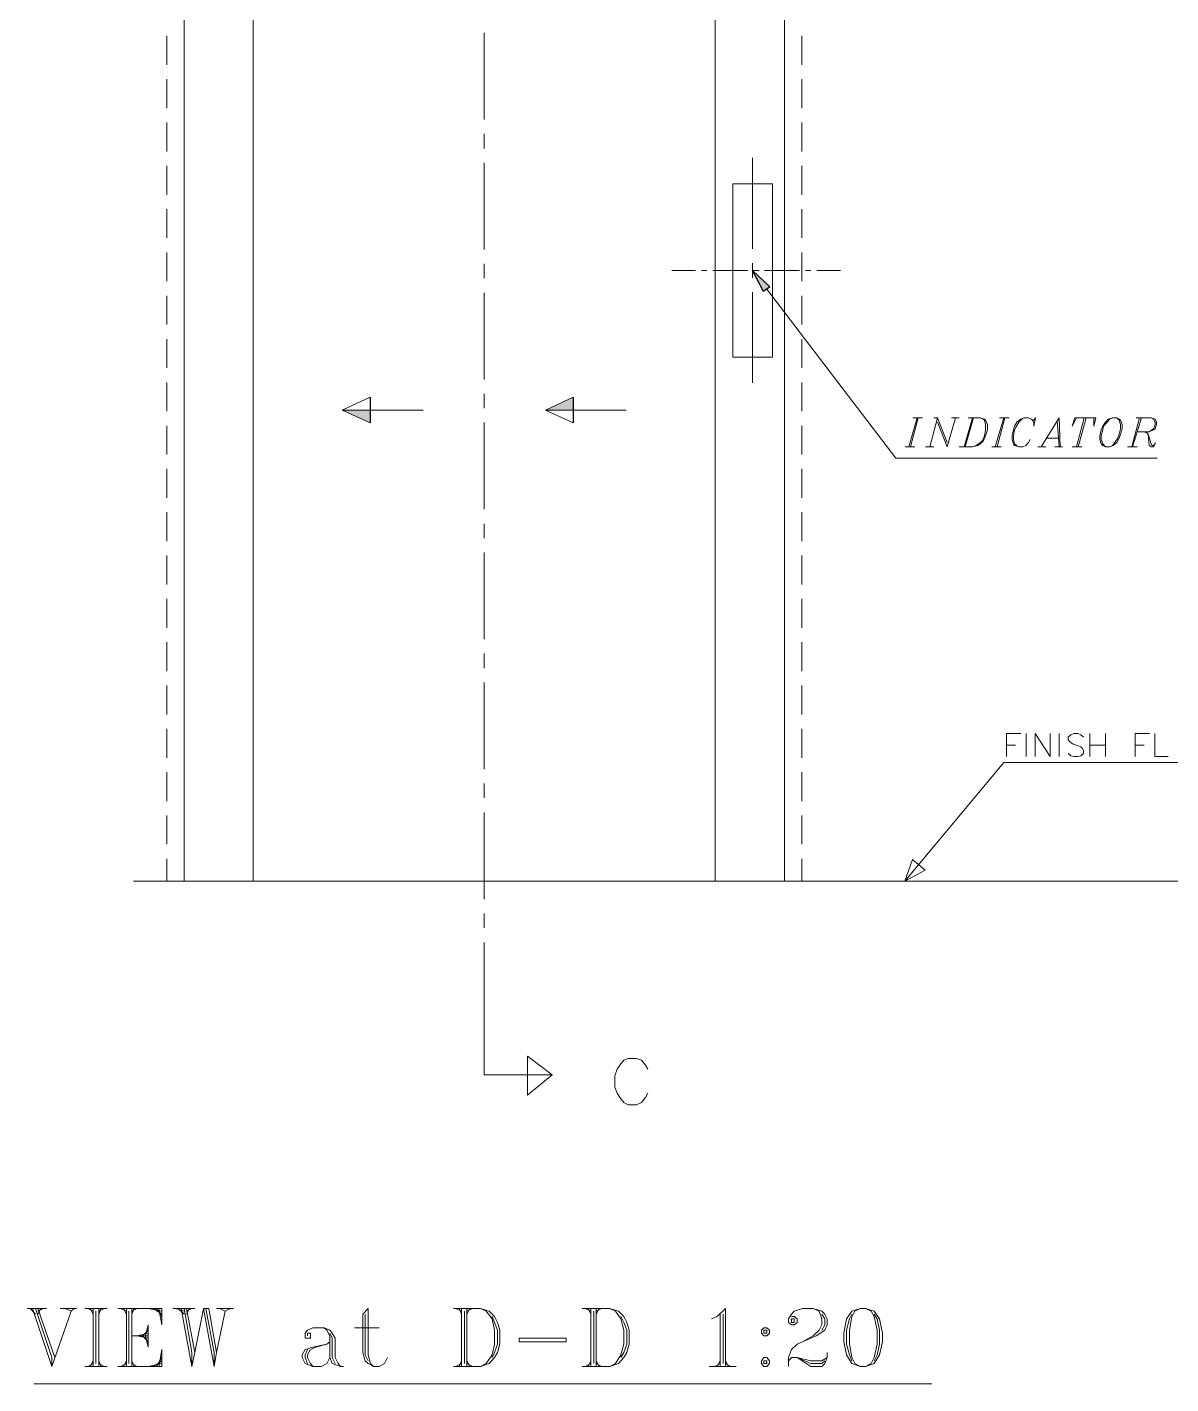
# Model space of a CAD drawing. Header units: inches. Extents: x 8 to 8872, y 4 to 3898.
# Drawn here: x 5638 to 7618, y 43 to 2391 of the extents above; entities that cross this region are included whole.
import ezdxf

# ---------------------------------------------------------------- set-up
doc = ezdxf.new("R2010")
doc.units = ezdxf.units.IN
doc.header["$MEASUREMENT"] = 0

msp = doc.modelspace()

# ---------------------------------------------------------------- hatches: boundary and pattern name
at = {"transparency": 33554666}
msp.add_hatch(color=7, dxfattribs=at).paths.add_polyline_path([(6912.8, 1933.8), (6894.1, 1970.2), (6924.3, 1942.1)])
msp.add_hatch(color=7, dxfattribs=at).paths.add_polyline_path([(6912.8, 1933.8), (6894.1, 1970.2), (6924.3, 1942.1)])
h = msp.add_hatch(color=256)
h.dxf.hatch_style = 1
h.paths.add_polyline_path([(6232.1, 1706.6), (6232.1, 1728.6), (6183.8, 1728.6)])
h.paths.add_polyline_path([(6535.5, 1728.6), (6583.8, 1728.6), (6583.8, 1750.7)])
h = msp.add_hatch(color=256)
h.dxf.hatch_style = 1
h.paths.add_polyline_path([(6232.1, 1706.6), (6232.1, 1728.6), (6183.8, 1728.6)])
h.paths.add_polyline_path([(6535.5, 1728.6), (6583.8, 1728.6), (6583.8, 1750.7)])
h = msp.add_hatch(color=256)
h.dxf.hatch_style = 1
h.paths.add_polyline_path([(6583.8, 1750.7), (6535.5, 1728.6), (6583.8, 1728.6)])
h = msp.add_hatch(color=256)
h.dxf.hatch_style = 1
h.paths.add_polyline_path([(6583.8, 1750.7), (6535.5, 1728.6), (6583.8, 1728.6)])

# ---------------------------------------------------------------- linework, layer by layer
for p, q in [((6232.1, 1750.7, -137), (6232.1, 1706.6, -137)), ((6232.1, 1750.7, -137), (6232.1, 1706.6, -137)), ((6583.8, 1750.7, -137), (6583.8, 1706.6, -137)), ((6583.8, 1750.7, -137), (6583.8, 1706.6, -137))]:
    msp.add_line(p, q)
at = {"color": 7, "linetype": 'Continuous', "lineweight": 20, "transparency": 33554666, "elevation": -137}
for points in [[(5910, 913.2), (5910, 3083.4), (6949.3, 3083.4), (6949.3, 913.2)], [(5910, 913.2), (5910, 3083.4), (6949.3, 3083.4), (6949.3, 913.2)], [(6029.8, 913.2), (6029.8, 2913.7), (6829.5, 2913.7), (6829.5, 913.2)], [(6029.8, 913.2), (6029.8, 2913.7), (6829.5, 2913.7), (6829.5, 913.2)], [(5879.8, 2326.3), (5879.8, 2376.3), (5879.8, 2376.3)], [(5879.8, 2326.3), (5879.8, 2376.3), (5879.8, 2376.3)], [(6429.6, 2231.6), (6429.6, 2381.5), (6429.6, 2381.5)], [(6429.6, 2231.6), (6429.6, 2381.5), (6429.6, 2381.5)], [(6979.5, 2376.3), (6979.5, 2326.3), (6979.5, 2326.3)], [(6979.5, 2376.3), (6979.5, 2326.3), (6979.5, 2326.3)], [(5879.8, 2251.4), (5879.8, 2301.4), (5879.8, 2301.4)], [(5879.8, 2251.4), (5879.8, 2301.4), (5879.8, 2301.4)], [(6979.5, 2301.4), (6979.5, 2251.4), (6979.5, 2251.4)], [(6979.5, 2301.4), (6979.5, 2251.4), (6979.5, 2251.4)], [(5879.8, 2176.4), (5879.8, 2226.4), (5879.8, 2226.4)], [(5879.8, 2176.4), (5879.8, 2226.4), (5879.8, 2226.4)], [(6979.5, 2226.4), (6979.5, 2176.4), (6979.5, 2176.4)], [(6979.5, 2226.4), (6979.5, 2176.4), (6979.5, 2176.4)], [(6429.6, 2181.6), (6429.6, 2206.6), (6429.6, 2206.6)], [(6429.6, 2181.6), (6429.6, 2206.6), (6429.6, 2206.6)], [(6894.1, 2007.7), (6894.1, 2164.9), (6894.1, 2164.9)], [(6894.1, 2007.7), (6894.1, 2164.9), (6894.1, 2164.9)], [(5879.8, 2101.4), (5879.8, 2151.4), (5879.8, 2151.4)], [(5879.8, 2101.4), (5879.8, 2151.4), (5879.8, 2151.4)], [(6429.6, 2006.7), (6429.6, 2156.6), (6429.6, 2156.6)], [(6429.6, 2006.7), (6429.6, 2156.6), (6429.6, 2156.6)], [(6979.5, 2151.4), (6979.5, 2101.4), (6979.5, 2101.4)], [(6979.5, 2151.4), (6979.5, 2101.4), (6979.5, 2101.4)], [(5879.8, 2026.4), (5879.8, 2076.4), (5879.8, 2076.4)], [(5879.8, 2026.4), (5879.8, 2076.4), (5879.8, 2076.4)], [(6979.5, 2076.4), (6979.5, 2026.4), (6979.5, 2026.4)], [(6979.5, 2076.4), (6979.5, 2026.4), (6979.5, 2026.4)], [(5879.8, 1951.5), (5879.8, 2001.5), (5879.8, 2001.5)], [(5879.8, 1951.5), (5879.8, 2001.5), (5879.8, 2001.5)], [(6979.5, 2001.5), (6979.5, 1951.5), (6979.5, 1951.5)], [(6979.5, 2001.5), (6979.5, 1951.5), (6979.5, 1951.5)], [(6429.6, 1956.7), (6429.6, 1981.7), (6429.6, 1981.7)], [(6429.6, 1956.7), (6429.6, 1981.7), (6429.6, 1981.7)], [(6894.1, 1957.7), (6894.1, 1982.7), (6894.1, 1982.7)], [(6894.1, 1957.7), (6894.1, 1982.7), (6894.1, 1982.7)], [(6754.5, 1970.2), (6795.2, 1970.2), (6795.2, 1970.2)], [(6754.5, 1970.2), (6795.2, 1970.2), (6795.2, 1970.2)], [(6805.6, 1970.2), (6814.9, 1970.2), (6814.9, 1970.2)], [(6805.6, 1970.2), (6814.9, 1970.2), (6814.9, 1970.2)], [(6825.4, 1970.2), (6885.7, 1970.2), (6885.7, 1970.2)], [(6825.4, 1970.2), (6885.7, 1970.2), (6885.7, 1970.2)], [(6895.1, 1970.2), (6905.5, 1970.2), (6905.5, 1970.2)], [(6895.1, 1970.2), (6905.5, 1970.2), (6905.5, 1970.2)], [(6914.9, 1970.2), (6975.3, 1970.2), (6975.3, 1970.2)], [(6914.9, 1970.2), (6975.3, 1970.2), (6975.3, 1970.2)], [(6985.7, 1970.2), (6995.1, 1970.2), (6995.1, 1970.2)], [(6985.7, 1970.2), (6995.1, 1970.2), (6995.1, 1970.2)], [(7005.5, 1970.2), (7046.1, 1970.2), (7046.1, 1970.2)], [(7005.5, 1970.2), (7046.1, 1970.2), (7046.1, 1970.2)], [(5879.8, 1876.5), (5879.8, 1926.5), (5879.8, 1926.5)], [(5879.8, 1876.5), (5879.8, 1926.5), (5879.8, 1926.5)], [(6429.6, 1781.7), (6429.6, 1931.7), (6429.6, 1931.7)], [(6429.6, 1781.7), (6429.6, 1931.7), (6429.6, 1931.7)], [(6894.1, 1775.5), (6894.1, 1932.7), (6894.1, 1932.7)], [(6894.1, 1775.5), (6894.1, 1932.7), (6894.1, 1932.7)], [(6919.1, 1937.9), (7141.9, 1645.3), (7594.5, 1645.3)], [(6919.1, 1937.9), (7141.9, 1645.3), (7594.5, 1645.3)], [(6979.5, 1926.5), (6979.5, 1876.5), (6979.5, 1876.5)], [(6979.5, 1926.5), (6979.5, 1876.5), (6979.5, 1876.5)], [(5879.8, 1801.5), (5879.8, 1851.5), (5879.8, 1851.5)], [(5879.8, 1801.5), (5879.8, 1851.5), (5879.8, 1851.5)], [(6979.5, 1851.5), (6979.5, 1801.5), (6979.5, 1801.5)], [(6979.5, 1851.5), (6979.5, 1801.5), (6979.5, 1801.5)], [(5879.8, 1726.5), (5879.8, 1776.5), (5879.8, 1776.5)], [(5879.8, 1726.5), (5879.8, 1776.5), (5879.8, 1776.5)], [(6979.5, 1776.5), (6979.5, 1726.5), (6979.5, 1726.5)], [(6979.5, 1776.5), (6979.5, 1726.5), (6979.5, 1726.5)], [(6232.1, 1750.7), (6183.8, 1728.6), (6232.1, 1706.6)], [(6232.1, 1750.7), (6183.8, 1728.6), (6232.1, 1706.6)], [(6429.6, 1731.7), (6429.6, 1756.7), (6429.6, 1756.7)], [(6429.6, 1731.7), (6429.6, 1756.7), (6429.6, 1756.7)], [(6583.8, 1750.7), (6535.5, 1728.6), (6583.8, 1706.6)], [(6583.8, 1750.7), (6535.5, 1728.6), (6583.8, 1706.6)], [(6183.8, 1728.6), (6323.8, 1728.6), (6323.8, 1728.6)], [(6183.8, 1728.6), (6323.8, 1728.6), (6323.8, 1728.6)], [(6535.5, 1728.6), (6675.5, 1728.6), (6675.5, 1728.6)], [(6535.5, 1728.6), (6675.5, 1728.6), (6675.5, 1728.6)], [(7179, 1715.1), (7164.5, 1665.1), (7164.5, 1665.1)], [(7179, 1715.1), (7164.5, 1665.1), (7164.5, 1665.1)], [(7181.1, 1715.1), (7167.6, 1665.1), (7167.6, 1665.1)], [(7181.1, 1715.1), (7167.6, 1665.1), (7167.6, 1665.1)], [(7171.7, 1715.1), (7188.4, 1715.1), (7188.4, 1715.1)], [(7171.7, 1715.1), (7188.4, 1715.1), (7188.4, 1715.1)], [(7200.9, 1665.1), (7214.4, 1715.1), (7231.1, 1672.4)], [(7200.9, 1665.1), (7214.4, 1715.1), (7231.1, 1672.4)], [(7208.2, 1715.1), (7214.4, 1715.1), (7214.4, 1715.1)], [(7208.2, 1715.1), (7214.4, 1715.1), (7214.4, 1715.1)], [(7214.4, 1707.8), (7231.1, 1665.1), (7245.7, 1715.1)], [(7214.4, 1707.8), (7231.1, 1665.1), (7245.7, 1715.1)], [(7238.4, 1715.1), (7251.9, 1715.1), (7251.9, 1715.1)], [(7238.4, 1715.1), (7251.9, 1715.1), (7251.9, 1715.1)], [(7267.5, 1715.1), (7288.4, 1715.1), (7295.7, 1713), (7297.7, 1710.9), (7300.9, 1703.6), (7300.9, 1694.3), (7297.7, 1683.8), (7293.6, 1674.5), (7288.4, 1670.3), (7284.2, 1667.2), (7274.8, 1665.1), (7251.9, 1665.1)], [(7267.5, 1715.1), (7288.4, 1715.1), (7295.7, 1713), (7297.7, 1710.9), (7300.9, 1703.6), (7300.9, 1694.3), (7297.7, 1683.8), (7293.6, 1674.5), (7288.4, 1670.3), (7284.2, 1667.2), (7274.8, 1665.1), (7251.9, 1665.1)], [(7274.8, 1715.1), (7260.3, 1665.1), (7260.3, 1665.1)], [(7274.8, 1715.1), (7260.3, 1665.1), (7260.3, 1665.1)], [(7276.9, 1715.1), (7262.3, 1665.1), (7262.3, 1665.1)], [(7276.9, 1715.1), (7262.3, 1665.1), (7262.3, 1665.1)], [(7288.4, 1715.1), (7293.6, 1713), (7295.7, 1710.9), (7297.7, 1703.6), (7297.7, 1694.3), (7295.7, 1683.8), (7291.5, 1674.5), (7285.2, 1670.3), (7281.1, 1667.2), (7274.8, 1665.1)], [(7288.4, 1715.1), (7293.6, 1713), (7295.7, 1710.9), (7297.7, 1703.6), (7297.7, 1694.3), (7295.7, 1683.8), (7291.5, 1674.5), (7285.2, 1670.3), (7281.1, 1667.2), (7274.8, 1665.1)], [(7329, 1715.1), (7314.4, 1665.1), (7314.4, 1665.1)], [(7329, 1715.1), (7314.4, 1665.1), (7314.4, 1665.1)], [(7331.1, 1715.1), (7317.5, 1665.1), (7317.5, 1665.1)], [(7331.1, 1715.1), (7317.5, 1665.1), (7317.5, 1665.1)], [(7321.7, 1715.1), (7338.4, 1715.1), (7338.4, 1715.1)], [(7321.7, 1715.1), (7338.4, 1715.1), (7338.4, 1715.1)], [(7379, 1710.9), (7381.1, 1710.9), (7384.2, 1715.1), (7381.1, 1700.5), (7381.1, 1705.7), (7379, 1710.9), (7376.9, 1713), (7371.7, 1715.1), (7364.4, 1715.1), (7358.1, 1713), (7351.9, 1707.8), (7347.7, 1700.5), (7345.6, 1694.3), (7343.6, 1683.8), (7343.6, 1677.6), (7345.6, 1670.3), (7347.7, 1667.2), (7355, 1665.1), (7362.3, 1665.1), (7367.5, 1667.2), (7371.7, 1672.4), (7374.8, 1677.6)], [(7379, 1710.9), (7381.1, 1710.9), (7384.2, 1715.1), (7381.1, 1700.5), (7381.1, 1705.7), (7379, 1710.9), (7376.9, 1713), (7371.7, 1715.1), (7364.4, 1715.1), (7358.1, 1713), (7351.9, 1707.8), (7347.7, 1700.5), (7345.6, 1694.3), (7343.6, 1683.8), (7343.6, 1677.6), (7345.6, 1670.3), (7347.7, 1667.2), (7355, 1665.1), (7362.3, 1665.1), (7367.5, 1667.2), (7371.7, 1672.4), (7374.8, 1677.6)], [(7364.4, 1715.1), (7360.2, 1713), (7355, 1707.8), (7350.9, 1700.5), (7347.7, 1694.3), (7345.6, 1683.8), (7345.6, 1677.6), (7347.7, 1670.3), (7350.9, 1667.2), (7355, 1665.1)], [(7364.4, 1715.1), (7360.2, 1713), (7355, 1707.8), (7350.9, 1700.5), (7347.7, 1694.3), (7345.6, 1683.8), (7345.6, 1677.6), (7347.7, 1670.3), (7350.9, 1667.2), (7355, 1665.1)], [(7393.5, 1665.1), (7424.8, 1715.1), (7426.9, 1665.1)], [(7393.5, 1665.1), (7424.8, 1715.1), (7426.9, 1665.1)], [(7455, 1715.1), (7447.7, 1700.5), (7451.9, 1715.1), (7488.3, 1715.1), (7485.2, 1700.5), (7485.2, 1715.1)], [(7455, 1715.1), (7447.7, 1700.5), (7451.9, 1715.1), (7488.3, 1715.1), (7485.2, 1700.5), (7485.2, 1715.1)], [(7468.5, 1715.1), (7455, 1665.1), (7455, 1665.1)], [(7468.5, 1715.1), (7455, 1665.1), (7455, 1665.1)], [(7471.6, 1715.1), (7458.1, 1665.1), (7458.1, 1665.1)], [(7471.6, 1715.1), (7458.1, 1665.1), (7458.1, 1665.1)], [(7517.5, 1715.1), (7510.2, 1713), (7505, 1707.8), (7500.8, 1700.5), (7497.7, 1694.3), (7495.6, 1683.8), (7495.6, 1677.6), (7497.7, 1670.3), (7500.8, 1667.2), (7505, 1665.1), (7512.3, 1665.1), (7518.5, 1667.2), (7524.8, 1672.4), (7528.9, 1679.7), (7531, 1687), (7534.1, 1696.3), (7534.1, 1703.6), (7531, 1710.9), (7528.9, 1713), (7524.8, 1715.1), (7517.5, 1715.1), (7512.3, 1713), (7508.1, 1707.8), (7501.8, 1700.5), (7500.8, 1694.3), (7497.7, 1683.8), (7497.7, 1677.6), (7500.8, 1670.3), (7505, 1665.1)], [(7517.5, 1715.1), (7510.2, 1713), (7505, 1707.8), (7500.8, 1700.5), (7497.7, 1694.3), (7495.6, 1683.8), (7495.6, 1677.6), (7497.7, 1670.3), (7500.8, 1667.2), (7505, 1665.1), (7512.3, 1665.1), (7518.5, 1667.2), (7524.8, 1672.4), (7528.9, 1679.7), (7531, 1687), (7534.1, 1696.3), (7534.1, 1703.6), (7531, 1710.9), (7528.9, 1713), (7524.8, 1715.1), (7517.5, 1715.1), (7512.3, 1713), (7508.1, 1707.8), (7501.8, 1700.5), (7500.8, 1694.3), (7497.7, 1683.8), (7497.7, 1677.6), (7500.8, 1670.3), (7505, 1665.1)], [(7512.3, 1665.1), (7517.5, 1667.2), (7521.6, 1672.4), (7526.8, 1679.7), (7528.9, 1687), (7531, 1696.3), (7531, 1703.6), (7528.9, 1710.9), (7524.8, 1715.1)], [(7512.3, 1665.1), (7517.5, 1667.2), (7521.6, 1672.4), (7526.8, 1679.7), (7528.9, 1687), (7531, 1696.3), (7531, 1703.6), (7528.9, 1710.9), (7524.8, 1715.1)], [(7564.3, 1715.1), (7550.8, 1665.1), (7550.8, 1665.1)], [(7564.3, 1715.1), (7550.8, 1665.1), (7550.8, 1665.1)], [(7567.5, 1715.1), (7551.8, 1665.1), (7551.8, 1665.1)], [(7567.5, 1715.1), (7551.8, 1665.1), (7551.8, 1665.1)], [(7558.1, 1715.1), (7584.1, 1715.1), (7591.4, 1713), (7593.5, 1707.8), (7593.5, 1703.6), (7591.4, 1696.3), (7588.3, 1694.3), (7581, 1691.1), (7560.2, 1691.1)], [(7558.1, 1715.1), (7584.1, 1715.1), (7591.4, 1713), (7593.5, 1707.8), (7593.5, 1703.6), (7591.4, 1696.3), (7588.3, 1694.3), (7581, 1691.1), (7560.2, 1691.1)], [(7584.1, 1715.1), (7588.3, 1713), (7591.4, 1707.8), (7591.4, 1703.6), (7588.3, 1696.3), (7585.2, 1694.3), (7581, 1691.1)], [(7584.1, 1715.1), (7588.3, 1713), (7591.4, 1707.8), (7591.4, 1703.6), (7588.3, 1696.3), (7585.2, 1694.3), (7581, 1691.1)], [(5879.8, 1651.6), (5879.8, 1701.5), (5879.8, 1701.5)], [(5879.8, 1651.6), (5879.8, 1701.5), (5879.8, 1701.5)], [(6429.6, 1556.8), (6429.6, 1706.8), (6429.6, 1706.8)], [(6429.6, 1556.8), (6429.6, 1706.8), (6429.6, 1706.8)], [(6979.5, 1701.5), (6979.5, 1651.6), (6979.5, 1651.6)], [(6979.5, 1701.5), (6979.5, 1651.6), (6979.5, 1651.6)], [(7421.7, 1710.9), (7424.8, 1665.1), (7424.8, 1665.1)], [(7421.7, 1710.9), (7424.8, 1665.1), (7424.8, 1665.1)], [(7571.6, 1691.1), (7576.8, 1689), (7578.9, 1687), (7581, 1667.2), (7584.1, 1665.1), (7588.3, 1665.1), (7591.4, 1670.3), (7591.4, 1672.4)], [(7571.6, 1691.1), (7576.8, 1689), (7578.9, 1687), (7581, 1667.2), (7584.1, 1665.1), (7588.3, 1665.1), (7591.4, 1670.3), (7591.4, 1672.4)], [(7401.9, 1679.7), (7424.8, 1679.7), (7424.8, 1679.7)], [(7401.9, 1679.7), (7424.8, 1679.7), (7424.8, 1679.7)], [(7578.9, 1687), (7584.1, 1670.3), (7585.2, 1667.2), (7588.3, 1667.2), (7591.4, 1670.3)], [(7578.9, 1687), (7584.1, 1670.3), (7585.2, 1667.2), (7588.3, 1667.2), (7591.4, 1670.3)], [(7158.2, 1665.1), (7174.9, 1665.1), (7174.9, 1665.1)], [(7158.2, 1665.1), (7174.9, 1665.1), (7174.9, 1665.1)], [(7193.6, 1665.1), (7208.2, 1665.1), (7208.2, 1665.1)], [(7193.6, 1665.1), (7208.2, 1665.1), (7208.2, 1665.1)], [(7308.2, 1665.1), (7324.8, 1665.1), (7324.8, 1665.1)], [(7308.2, 1665.1), (7324.8, 1665.1), (7324.8, 1665.1)], [(7388.3, 1665.1), (7401.9, 1665.1), (7401.9, 1665.1)], [(7388.3, 1665.1), (7401.9, 1665.1), (7401.9, 1665.1)], [(7417.5, 1665.1), (7431, 1665.1), (7431, 1665.1)], [(7417.5, 1665.1), (7431, 1665.1), (7431, 1665.1)], [(7447.7, 1665.1), (7464.4, 1665.1), (7464.4, 1665.1)], [(7447.7, 1665.1), (7464.4, 1665.1), (7464.4, 1665.1)], [(7543.5, 1665.1), (7560.2, 1665.1), (7560.2, 1665.1)], [(7543.5, 1665.1), (7560.2, 1665.1), (7560.2, 1665.1)], [(5879.8, 1576.6), (5879.8, 1626.6), (5879.8, 1626.6)], [(5879.8, 1576.6), (5879.8, 1626.6), (5879.8, 1626.6)], [(6979.5, 1626.6), (6979.5, 1576.6), (6979.5, 1576.6)], [(6979.5, 1626.6), (6979.5, 1576.6), (6979.5, 1576.6)], [(5879.8, 1501.6), (5879.8, 1551.6), (5879.8, 1551.6)], [(5879.8, 1501.6), (5879.8, 1551.6), (5879.8, 1551.6)], [(6979.5, 1551.6), (6979.5, 1501.6), (6979.5, 1501.6)], [(6979.5, 1551.6), (6979.5, 1501.6), (6979.5, 1501.6)], [(6429.6, 1506.8), (6429.6, 1531.8), (6429.6, 1531.8)], [(6429.6, 1506.8), (6429.6, 1531.8), (6429.6, 1531.8)], [(6429.6, 1331.9), (6429.6, 1481.8), (6429.6, 1481.8)], [(6429.6, 1331.9), (6429.6, 1481.8), (6429.6, 1481.8)], [(5879.8, 1426.6), (5879.8, 1476.6), (5879.8, 1476.6)], [(5879.8, 1426.6), (5879.8, 1476.6), (5879.8, 1476.6)], [(6979.5, 1476.6), (6979.5, 1426.6), (6979.5, 1426.6)], [(6979.5, 1476.6), (6979.5, 1426.6), (6979.5, 1426.6)], [(5879.8, 1351.7), (5879.8, 1401.6), (5879.8, 1401.6)], [(5879.8, 1351.7), (5879.8, 1401.6), (5879.8, 1401.6)], [(6979.5, 1401.6), (6979.5, 1351.7), (6979.5, 1351.7)], [(6979.5, 1401.6), (6979.5, 1351.7), (6979.5, 1351.7)], [(5879.8, 1276.7), (5879.8, 1326.7), (5879.8, 1326.7)], [(5879.8, 1276.7), (5879.8, 1326.7), (5879.8, 1326.7)], [(6979.5, 1326.7), (6979.5, 1276.7), (6979.5, 1276.7)], [(6979.5, 1326.7), (6979.5, 1276.7), (6979.5, 1276.7)], [(6429.6, 1281.9), (6429.6, 1306.9), (6429.6, 1306.9)], [(6429.6, 1281.9), (6429.6, 1306.9), (6429.6, 1306.9)], [(5879.8, 1201.7), (5879.8, 1251.7), (5879.8, 1251.7)], [(5879.8, 1201.7), (5879.8, 1251.7), (5879.8, 1251.7)], [(6429.6, 1106.9), (6429.6, 1256.9), (6429.6, 1256.9)], [(6429.6, 1106.9), (6429.6, 1256.9), (6429.6, 1256.9)], [(6979.5, 1251.7), (6979.5, 1201.7), (6979.5, 1201.7)], [(6979.5, 1251.7), (6979.5, 1201.7), (6979.5, 1201.7)], [(5879.8, 1126.7), (5879.8, 1176.7), (5879.8, 1176.7)], [(5879.8, 1126.7), (5879.8, 1176.7), (5879.8, 1176.7)], [(6979.5, 1176.7), (6979.5, 1126.7), (6979.5, 1126.7)], [(6979.5, 1176.7), (6979.5, 1126.7), (6979.5, 1126.7)], [(7333.5, 1128.8), (7333.5, 1168.4), (7358.5, 1168.4)], [(7333.5, 1128.8), (7333.5, 1168.4), (7358.5, 1168.4)], [(7367.9, 1128.8), (7367.9, 1168.4), (7367.9, 1168.4)], [(7367.9, 1128.8), (7367.9, 1168.4), (7367.9, 1168.4)], [(7383.5, 1128.8), (7383.5, 1168.4), (7409.5, 1128.8), (7409.5, 1168.4)], [(7383.5, 1128.8), (7383.5, 1168.4), (7409.5, 1128.8), (7409.5, 1168.4)], [(7425.2, 1128.8), (7425.2, 1168.4), (7425.2, 1168.4)], [(7425.2, 1128.8), (7425.2, 1168.4), (7425.2, 1168.4)], [(7466.8, 1162.1), (7462.7, 1166.3), (7457.4, 1168.4), (7450.2, 1168.4), (7444.9, 1166.3), (7440.8, 1162.1), (7440.8, 1158), (7442.9, 1154.8), (7444.9, 1152.8), (7448.1, 1150.7), (7459.5, 1146.5), (7462.7, 1145.5), (7464.7, 1143.4), (7466.8, 1139.2), (7466.8, 1134), (7462.7, 1129.8), (7457.4, 1128.8), (7450.2, 1128.8), (7444.9, 1129.8), (7440.8, 1134)], [(7466.8, 1162.1), (7462.7, 1166.3), (7457.4, 1168.4), (7450.2, 1168.4), (7444.9, 1166.3), (7440.8, 1162.1), (7440.8, 1158), (7442.9, 1154.8), (7444.9, 1152.8), (7448.1, 1150.7), (7459.5, 1146.5), (7462.7, 1145.5), (7464.7, 1143.4), (7466.8, 1139.2), (7466.8, 1134), (7462.7, 1129.8), (7457.4, 1128.8), (7450.2, 1128.8), (7444.9, 1129.8), (7440.8, 1134)], [(7478.3, 1128.8), (7478.3, 1168.4), (7478.3, 1168.4)], [(7478.3, 1128.8), (7478.3, 1168.4), (7478.3, 1168.4)], [(7505.3, 1168.4), (7505.3, 1128.8), (7505.3, 1128.8)], [(7505.3, 1168.4), (7505.3, 1128.8), (7505.3, 1128.8)], [(7556.4, 1128.8), (7556.4, 1168.4), (7581.4, 1168.4)], [(7556.4, 1128.8), (7556.4, 1168.4), (7581.4, 1168.4)], [(7590.7, 1168.4), (7590.7, 1128.8), (7613.6, 1128.8)], [(7590.7, 1168.4), (7590.7, 1128.8), (7613.6, 1128.8)], [(7333.5, 1148.6), (7349.1, 1148.6), (7349.1, 1148.6)], [(7333.5, 1148.6), (7349.1, 1148.6), (7349.1, 1148.6)], [(7478.3, 1148.6), (7505.3, 1148.6), (7505.3, 1148.6)], [(7478.3, 1148.6), (7505.3, 1148.6), (7505.3, 1148.6)], [(7556.4, 1148.6), (7572, 1148.6), (7572, 1148.6)], [(7556.4, 1148.6), (7572, 1148.6), (7572, 1148.6)], [(7329.4, 1118.4), (7157.5, 913.2), (7192.9, 932), (7171.1, 950.7), (7157.5, 913.2)], [(7329.4, 1118.4), (7157.5, 913.2), (7192.9, 932), (7171.1, 950.7), (7157.5, 913.2)], [(7329.4, 1118.4), (7958.3, 1118.4), (7958.3, 1118.4)], [(7329.4, 1118.4), (7958.3, 1118.4), (7958.3, 1118.4)], [(5879.8, 1051.7), (5879.8, 1101.7), (5879.8, 1101.7)], [(5879.8, 1051.7), (5879.8, 1101.7), (5879.8, 1101.7)], [(6429.6, 1057), (6429.6, 1081.9), (6429.6, 1081.9)], [(6429.6, 1057), (6429.6, 1081.9), (6429.6, 1081.9)], [(6979.5, 1101.7), (6979.5, 1051.7), (6979.5, 1051.7)], [(6979.5, 1101.7), (6979.5, 1051.7), (6979.5, 1051.7)], [(5879.8, 976.8), (5879.8, 1026.8), (5879.8, 1026.8)], [(5879.8, 976.8), (5879.8, 1026.8), (5879.8, 1026.8)], [(6429.6, 882), (6429.6, 1032), (6429.6, 1032)], [(6429.6, 882), (6429.6, 1032), (6429.6, 1032)], [(6979.5, 1026.8), (6979.5, 976.8), (6979.5, 976.8)], [(6979.5, 1026.8), (6979.5, 976.8), (6979.5, 976.8)], [(5879.8, 913.2), (5879.8, 951.8), (5879.8, 951.8)], [(5879.8, 913.2), (5879.8, 951.8), (5879.8, 951.8)], [(6979.5, 951.8), (6979.5, 913.2), (6979.5, 913.2)], [(6979.5, 951.8), (6979.5, 913.2), (6979.5, 913.2)], [(5822.5, 913.2), (8139.5, 913.2), (8139.5, 913.2)], [(5822.5, 913.2), (8139.5, 913.2), (8139.5, 913.2)], [(6429.6, 832), (6429.6, 857), (6429.6, 857)], [(6429.6, 832), (6429.6, 857), (6429.6, 857)], [(6429.6, 705), (6429.6, 807), (6429.6, 807)], [(6429.6, 705), (6429.6, 807), (6429.6, 807)], [(6504.6, 610.2), (6547.3, 577.9), (6504.6, 542.5)], [(6504.6, 610.2), (6504.6, 542.5), (6504.6, 542.5)], [(6504.6, 610.2), (6547.3, 577.9), (6504.6, 542.5)], [(6504.6, 610.2), (6504.6, 542.5), (6504.6, 542.5)], [(6713.1, 587.3), (6709, 594.6), (6701.7, 602.9), (6693.4, 606.1), (6678.8, 606.1), (6671.5, 602.9), (6664.2, 594.6), (6660, 587.3), (6655.9, 575.9), (6655.9, 556.1), (6660, 545.7), (6664.2, 538.4), (6671.5, 530), (6678.8, 525.9), (6693.4, 525.9), (6701.7, 530), (6709, 538.4), (6713.1, 545.7)], [(6429.6, 577.9), (6547.3, 577.9), (6547.3, 577.9)], [(6429.6, 577.9), (6547.3, 577.9), (6547.3, 577.9)], [(5638.2, 172.9), (5671.5, 172.9), (5671.5, 172.9)], [(5638.2, 172.9), (5671.5, 172.9), (5671.5, 172.9)], [(5643.4, 172.9), (5652.8, 163.5), (5652.8, 163.5)], [(5643.4, 172.9), (5652.8, 163.5), (5652.8, 163.5)], [(5647.6, 172.9), (5680.9, 72.9), (5680.9, 88.5), (5652.8, 172.9)], [(5647.6, 172.9), (5680.9, 72.9), (5680.9, 88.5), (5652.8, 172.9)], [(5657, 172.9), (5686.1, 88.5), (5686.1, 88.5)], [(5662.2, 172.9), (5657, 163.5), (5657, 163.5)], [(5666.3, 172.9), (5657, 168.7), (5657, 168.7)], [(5657, 172.9), (5686.1, 88.5), (5686.1, 88.5)], [(5662.2, 172.9), (5657, 163.5), (5657, 163.5)], [(5666.3, 172.9), (5657, 168.7), (5657, 168.7)], [(5714.2, 168.7), (5680.9, 72.9), (5680.9, 72.9)], [(5714.2, 168.7), (5680.9, 72.9), (5680.9, 72.9)], [(5695.5, 172.9), (5723.6, 172.9), (5723.6, 172.9)], [(5695.5, 172.9), (5723.6, 172.9), (5723.6, 172.9)], [(5704.9, 172.9), (5714.2, 168.7), (5719.4, 172.9)], [(5704.9, 172.9), (5714.2, 168.7), (5719.4, 172.9)], [(5738.2, 172.9), (5776.7, 172.9), (5776.7, 172.9)], [(5738.2, 172.9), (5776.7, 172.9), (5776.7, 172.9)], [(5743.4, 172.9), (5752.8, 168.7), (5752.8, 168.7)], [(5743.4, 172.9), (5752.8, 168.7), (5752.8, 168.7)], [(5747.6, 172.9), (5752.8, 163.5), (5752.8, 163.5)], [(5747.6, 172.9), (5752.8, 163.5), (5752.8, 163.5)], [(5752.8, 172.9), (5752.8, 72.9), (5752.8, 72.9)], [(5752.8, 172.9), (5752.8, 72.9), (5752.8, 72.9)], [(5756.9, 168.7), (5756.9, 78.1), (5756.9, 78.1)], [(5756.9, 168.7), (5756.9, 78.1), (5756.9, 78.1)], [(5762.1, 172.9), (5762.1, 72.9), (5762.1, 72.9)], [(5766.3, 172.9), (5762.1, 163.5), (5762.1, 163.5)], [(5771.5, 172.9), (5762.1, 168.7), (5762.1, 168.7)], [(5762.1, 172.9), (5762.1, 72.9), (5762.1, 72.9)], [(5766.3, 172.9), (5762.1, 163.5), (5762.1, 163.5)], [(5771.5, 172.9), (5762.1, 168.7), (5762.1, 168.7)], [(5795.5, 172.9), (5871.5, 172.9), (5871.5, 144.7)], [(5795.5, 172.9), (5871.5, 172.9), (5871.5, 144.7)], [(5799.6, 172.9), (5810, 168.7), (5810, 168.7)], [(5799.6, 172.9), (5810, 168.7), (5810, 168.7)], [(5804.8, 172.9), (5810, 163.5), (5810, 163.5)], [(5804.8, 172.9), (5810, 163.5), (5810, 163.5)], [(5810, 172.9), (5810, 72.9), (5810, 72.9)], [(5810, 172.9), (5810, 72.9), (5810, 72.9)], [(5814.2, 168.7), (5814.2, 78.1), (5814.2, 78.1)], [(5814.2, 168.7), (5814.2, 78.1), (5814.2, 78.1)], [(5819.4, 172.9), (5819.4, 72.9), (5819.4, 72.9)], [(5823.6, 172.9), (5819.4, 163.5), (5819.4, 163.5)], [(5828.8, 172.9), (5819.4, 168.7), (5819.4, 168.7)], [(5819.4, 172.9), (5819.4, 72.9), (5819.4, 72.9)], [(5823.6, 172.9), (5819.4, 163.5), (5819.4, 163.5)], [(5828.8, 172.9), (5819.4, 168.7), (5819.4, 168.7)], [(5847.5, 172.9), (5871.5, 168.7), (5871.5, 168.7)], [(5847.5, 172.9), (5871.5, 168.7), (5871.5, 168.7)], [(5856.9, 172.9), (5871.5, 163.5), (5871.5, 163.5)], [(5856.9, 172.9), (5871.5, 163.5), (5871.5, 163.5)], [(5862.1, 172.9), (5871.5, 159.3), (5871.5, 159.3)], [(5862.1, 172.9), (5871.5, 159.3), (5871.5, 159.3)], [(5866.3, 172.9), (5871.5, 144.7), (5871.5, 144.7)], [(5866.3, 172.9), (5871.5, 144.7), (5871.5, 144.7)], [(5890.2, 172.9), (5928.8, 172.9), (5928.8, 172.9)], [(5890.2, 172.9), (5928.8, 172.9), (5928.8, 172.9)], [(5895.4, 172.9), (5910, 168.7), (5910, 168.7)], [(5895.4, 172.9), (5910, 168.7), (5910, 168.7)], [(5899.6, 172.9), (5910, 163.5), (5910, 163.5)], [(5899.6, 172.9), (5910, 163.5), (5910, 163.5)], [(5904.8, 172.9), (5923.5, 72.9), (5923.5, 96.8), (5910, 172.9)], [(5904.8, 172.9), (5923.5, 72.9), (5923.5, 96.8), (5910, 172.9)], [(5914.2, 172.9), (5928.8, 96.8), (5943.3, 172.9)], [(5919.4, 172.9), (5914.2, 163.5), (5914.2, 163.5)], [(5923.5, 172.9), (5914.2, 168.7), (5914.2, 168.7)], [(5914.2, 172.9), (5928.8, 96.8), (5943.3, 172.9)], [(5919.4, 172.9), (5914.2, 163.5), (5914.2, 163.5)], [(5923.5, 172.9), (5914.2, 168.7), (5914.2, 168.7)], [(5943.3, 172.9), (5962.1, 72.9), (5962.1, 96.8), (5947.5, 172.9)], [(5943.3, 172.9), (5952.7, 172.9), (5952.7, 172.9)], [(5943.3, 172.9), (5962.1, 72.9), (5962.1, 96.8), (5947.5, 172.9)], [(5943.3, 172.9), (5952.7, 172.9), (5952.7, 172.9)], [(5952.7, 172.9), (5966.2, 96.8), (5980.8, 168.7)], [(5952.7, 172.9), (5966.2, 96.8), (5980.8, 168.7)], [(5966.2, 172.9), (5995.4, 172.9), (5995.4, 172.9)], [(5966.2, 172.9), (5995.4, 172.9), (5995.4, 172.9)], [(5971.4, 172.9), (5980.8, 168.7), (5990.2, 172.9)], [(5971.4, 172.9), (5980.8, 168.7), (5990.2, 172.9)], [(6219.3, 163.5), (6228.7, 172.9), (6228.7, 92.7), (6232.8, 78.1), (6238, 72.9)], [(6219.3, 163.5), (6228.7, 172.9), (6228.7, 92.7), (6232.8, 78.1), (6238, 72.9)], [(6376.5, 172.9), (6423.4, 172.9), (6438, 168.7), (6447.3, 159.3), (6452.5, 148.9), (6456.7, 135.4), (6456.7, 111.4), (6452.5, 96.8), (6447.3, 88.5), (6438, 78.1), (6423.4, 72.9), (6376.5, 72.9)], [(6376.5, 172.9), (6423.4, 172.9), (6438, 168.7), (6447.3, 159.3), (6452.5, 148.9), (6456.7, 135.4), (6456.7, 111.4), (6452.5, 96.8), (6447.3, 88.5), (6438, 78.1), (6423.4, 72.9), (6376.5, 72.9)], [(6380.7, 172.9), (6390.1, 168.7), (6390.1, 168.7)], [(6380.7, 172.9), (6390.1, 168.7), (6390.1, 168.7)], [(6385.9, 172.9), (6390.1, 163.5), (6390.1, 163.5)], [(6385.9, 172.9), (6390.1, 163.5), (6390.1, 163.5)], [(6390.1, 172.9), (6390.1, 72.9), (6390.1, 72.9)], [(6390.1, 172.9), (6390.1, 72.9), (6390.1, 72.9)], [(6395.3, 168.7), (6395.3, 78.1), (6395.3, 78.1)], [(6395.3, 168.7), (6395.3, 78.1), (6395.3, 78.1)], [(6399.4, 172.9), (6399.4, 72.9), (6399.4, 72.9)], [(6404.6, 172.9), (6399.4, 163.5), (6399.4, 163.5)], [(6409.9, 172.9), (6399.4, 168.7), (6399.4, 168.7)], [(6399.4, 172.9), (6399.4, 72.9), (6399.4, 72.9)], [(6404.6, 172.9), (6399.4, 163.5), (6399.4, 163.5)], [(6409.9, 172.9), (6399.4, 168.7), (6399.4, 168.7)], [(6423.4, 172.9), (6432.8, 168.7), (6443.2, 155.2), (6447.3, 135.4), (6447.3, 111.4), (6443.2, 92.7), (6432.8, 78.1), (6423.4, 72.9)], [(6423.4, 172.9), (6432.8, 168.7), (6443.2, 155.2), (6447.3, 135.4), (6447.3, 111.4), (6443.2, 92.7), (6432.8, 78.1), (6423.4, 72.9)], [(6599.4, 172.9), (6647.3, 172.9), (6661.9, 168.7), (6671.2, 159.3), (6676.4, 148.9), (6680.6, 135.4), (6680.6, 111.4), (6676.4, 96.8), (6671.2, 88.5), (6661.9, 78.1), (6647.3, 72.9), (6599.4, 72.9)], [(6599.4, 172.9), (6647.3, 172.9), (6661.9, 168.7), (6671.2, 159.3), (6676.4, 148.9), (6680.6, 135.4), (6680.6, 111.4), (6676.4, 96.8), (6671.2, 88.5), (6661.9, 78.1), (6647.3, 72.9), (6599.4, 72.9)], [(6604.6, 172.9), (6614, 168.7), (6614, 168.7)], [(6604.6, 172.9), (6614, 168.7), (6614, 168.7)], [(6609.8, 172.9), (6614, 163.5), (6614, 163.5)], [(6609.8, 172.9), (6614, 163.5), (6614, 163.5)], [(6614, 172.9), (6614, 72.9), (6614, 72.9)], [(6614, 172.9), (6614, 72.9), (6614, 72.9)], [(6619.2, 168.7), (6619.2, 78.1), (6619.2, 78.1)], [(6619.2, 168.7), (6619.2, 78.1), (6619.2, 78.1)], [(6623.3, 172.9), (6623.3, 72.9), (6623.3, 72.9)], [(6628.5, 172.9), (6623.3, 163.5), (6623.3, 163.5)], [(6632.7, 172.9), (6623.3, 168.7), (6623.3, 168.7)], [(6623.3, 172.9), (6623.3, 72.9), (6623.3, 72.9)], [(6628.5, 172.9), (6623.3, 163.5), (6623.3, 163.5)], [(6632.7, 172.9), (6623.3, 168.7), (6623.3, 168.7)], [(6647.3, 172.9), (6656.7, 168.7), (6666, 155.2), (6671.2, 135.4), (6671.2, 111.4), (6666, 92.7), (6656.7, 78.1), (6647.3, 72.9)], [(6647.3, 172.9), (6656.7, 168.7), (6666, 155.2), (6671.2, 135.4), (6671.2, 111.4), (6666, 92.7), (6656.7, 78.1), (6647.3, 72.9)], [(6847.2, 72.9), (6847.2, 172.9), (6832.6, 159.3), (6823.3, 155.2)], [(6847.2, 72.9), (6847.2, 172.9), (6832.6, 159.3), (6823.3, 155.2)], [(6961.8, 159.3), (6965.9, 159.3), (6971.1, 155.2), (6971.1, 148.9), (6965.9, 144.7), (6961.8, 144.7), (6956.6, 148.9), (6956.6, 155.2), (6961.8, 163.5), (6965.9, 168.7), (6980.5, 172.9), (6999.3, 172.9), (7013.8, 168.7), (7019, 163.5), (7023.2, 155.2), (7023.2, 144.7), (7019, 135.4), (7004.5, 126), (6980.5, 115.6), (6971.1, 111.4), (6961.8, 102), (6956.6, 88.5), (6956.6, 72.9)], [(6961.8, 159.3), (6965.9, 159.3), (6971.1, 155.2), (6971.1, 148.9), (6965.9, 144.7), (6961.8, 144.7), (6956.6, 148.9), (6956.6, 155.2), (6961.8, 163.5), (6965.9, 168.7), (6980.5, 172.9), (6999.3, 172.9), (7013.8, 168.7), (7019, 163.5), (7023.2, 155.2), (7023.2, 144.7), (7019, 135.4), (7004.5, 126), (6980.5, 115.6), (6971.1, 111.4), (6961.8, 102), (6956.6, 88.5), (6956.6, 72.9)], [(6999.3, 172.9), (7009.7, 168.7), (7013.8, 155.2), (7013.8, 144.7), (7009.7, 135.4), (6999.3, 126), (6980.5, 115.6)], [(6999.3, 172.9), (7009.7, 168.7), (7013.8, 155.2), (7013.8, 144.7), (7009.7, 135.4), (6999.3, 126), (6980.5, 115.6)], [(7080.5, 172.9), (7071.1, 168.7), (7065.9, 159.3), (7061.7, 135.4), (7061.7, 111.4), (7065.9, 88.5), (7071.1, 78.1), (7080.5, 72.9)], [(7080.5, 172.9), (7071.1, 168.7), (7065.9, 159.3), (7061.7, 135.4), (7061.7, 111.4), (7065.9, 88.5), (7071.1, 78.1), (7080.5, 72.9)], [(7089.9, 72.9), (7099.2, 78.1), (7104.4, 88.5), (7109.6, 111.4), (7109.6, 135.4), (7104.4, 159.3), (7099.2, 168.7), (7089.9, 172.9)], [(7089.9, 72.9), (7099.2, 78.1), (7104.4, 88.5), (7109.6, 111.4), (7109.6, 135.4), (7104.4, 159.3), (7099.2, 168.7), (7089.9, 172.9)], [(5847.5, 144.7), (5843.4, 126), (5847.5, 106.2)], [(5847.5, 144.7), (5843.4, 126), (5847.5, 106.2)], [(5847.5, 144.7), (5847.5, 106.2), (5847.5, 106.2)], [(5847.5, 144.7), (5847.5, 106.2), (5847.5, 106.2)], [(6219.3, 163.5), (6219.3, 96.8), (6223.5, 82.3), (6228.7, 78.1), (6238, 72.9), (6247.4, 72.9), (6256.8, 78.1), (6262, 88.5)], [(6219.3, 163.5), (6219.3, 96.8), (6223.5, 82.3), (6228.7, 78.1), (6238, 72.9), (6247.4, 72.9), (6256.8, 78.1), (6262, 88.5)], [(6223.5, 163.5), (6223.5, 92.7), (6228.7, 82.3)], [(6223.5, 163.5), (6223.5, 92.7), (6228.7, 82.3)], [(6443.2, 159.3), (6447.3, 148.9), (6452.5, 135.4), (6452.5, 111.4), (6447.3, 96.8), (6443.2, 88.5)], [(6443.2, 159.3), (6447.3, 148.9), (6452.5, 135.4), (6452.5, 111.4), (6447.3, 96.8), (6443.2, 88.5)], [(6666, 159.3), (6671.2, 148.9), (6676.4, 135.4), (6676.4, 111.4), (6671.2, 96.8), (6666, 88.5)], [(6666, 159.3), (6671.2, 148.9), (6676.4, 135.4), (6676.4, 111.4), (6671.2, 96.8), (6666, 88.5)], [(6837.8, 163.5), (6837.8, 72.9), (6837.8, 72.9)], [(6837.8, 163.5), (6837.8, 72.9), (6837.8, 72.9)], [(6843.1, 163.5), (6843.1, 78.1), (6843.1, 78.1)], [(6843.1, 163.5), (6843.1, 78.1), (6843.1, 78.1)], [(7013.8, 163.5), (7019, 155.2), (7019, 144.7), (7013.8, 135.4)], [(7013.8, 163.5), (7019, 155.2), (7019, 144.7), (7013.8, 135.4)], [(7065.9, 163.5), (7061.7, 155.2), (7056.5, 135.4), (7056.5, 111.4), (7061.7, 92.7), (7065.9, 82.3)], [(7065.9, 163.5), (7061.7, 155.2), (7056.5, 135.4), (7056.5, 111.4), (7061.7, 92.7), (7065.9, 82.3)], [(7104.4, 82.3), (7109.6, 92.7), (7113.8, 111.4), (7113.8, 135.4), (7109.6, 155.2), (7104.4, 163.5)], [(7104.4, 82.3), (7109.6, 92.7), (7113.8, 111.4), (7113.8, 135.4), (7109.6, 155.2), (7104.4, 163.5)], [(5819.4, 126), (5847.5, 126), (5847.5, 126)], [(5819.4, 126), (5847.5, 126), (5847.5, 126)], [(5847.5, 130.2), (5828.8, 126), (5847.5, 121.8)], [(5847.5, 130.2), (5828.8, 126), (5847.5, 121.8)], [(5847.5, 135.4), (5838.2, 126), (5847.5, 115.6)], [(5847.5, 135.4), (5838.2, 126), (5847.5, 115.6)], [(6123.5, 126), (6123.5, 130.2), (6128.7, 130.2), (6128.7, 121.8), (6119.3, 121.8), (6119.3, 130.2), (6123.5, 135.4), (6132.9, 139.5), (6152.6, 139.5), (6162, 135.4), (6166.2, 130.2), (6171.4, 121.8), (6171.4, 88.5), (6176.6, 78.1), (6180.8, 72.9)], [(6123.5, 126), (6123.5, 130.2), (6128.7, 130.2), (6128.7, 121.8), (6119.3, 121.8), (6119.3, 130.2), (6123.5, 135.4), (6132.9, 139.5), (6152.6, 139.5), (6162, 135.4), (6166.2, 130.2), (6171.4, 121.8), (6171.4, 88.5), (6176.6, 78.1), (6180.8, 72.9)], [(6152.6, 139.5), (6156.8, 135.4), (6162, 126), (6162, 88.5), (6166.2, 78.1), (6180.8, 72.9), (6186, 72.9)], [(6152.6, 139.5), (6156.8, 135.4), (6162, 126), (6162, 88.5), (6166.2, 78.1), (6180.8, 72.9), (6186, 72.9)], [(6162, 130.2), (6166.2, 121.8), (6166.2, 88.5), (6171.4, 78.1)], [(6162, 130.2), (6166.2, 121.8), (6166.2, 88.5), (6171.4, 78.1)], [(6204.7, 139.5), (6247.4, 139.5), (6247.4, 139.5)], [(6204.7, 139.5), (6247.4, 139.5), (6247.4, 139.5)], [(5795.5, 72.9), (5871.5, 72.9), (5871.5, 102)], [(5795.5, 72.9), (5871.5, 72.9), (5871.5, 102)], [(5866.3, 72.9), (5871.5, 102), (5871.5, 102)], [(5866.3, 72.9), (5871.5, 102), (5871.5, 102)], [(5928.8, 96.8), (5923.5, 72.9), (5923.5, 72.9)], [(5928.8, 96.8), (5923.5, 72.9), (5923.5, 72.9)], [(5966.2, 96.8), (5962.1, 72.9), (5962.1, 72.9)], [(5966.2, 96.8), (5962.1, 72.9), (5962.1, 72.9)], [(6162, 115.6), (6156.8, 111.4), (6132.9, 106.2), (6119.3, 102), (6114.1, 92.7), (6114.1, 88.5), (6119.3, 78.1), (6132.9, 72.9), (6147.4, 72.9), (6156.8, 78.1), (6162, 88.5)], [(6162, 115.6), (6156.8, 111.4), (6132.9, 106.2), (6119.3, 102), (6114.1, 92.7), (6114.1, 88.5), (6119.3, 78.1), (6132.9, 72.9), (6147.4, 72.9), (6156.8, 78.1), (6162, 88.5)], [(6123.5, 102), (6119.3, 92.7), (6119.3, 88.5), (6123.5, 78.1)], [(6123.5, 102), (6119.3, 92.7), (6119.3, 88.5), (6123.5, 78.1)], [(6156.8, 111.4), (6138.1, 106.2), (6128.7, 102), (6123.5, 92.7), (6123.5, 88.5), (6128.7, 78.1), (6132.9, 72.9)], [(6156.8, 111.4), (6138.1, 106.2), (6128.7, 102), (6123.5, 92.7), (6123.5, 88.5), (6128.7, 78.1), (6132.9, 72.9)], [(7023.2, 96.8), (7023.2, 88.5), (7019, 78.1), (7013.8, 72.9), (6995.1, 72.9), (6971.1, 88.5), (6995.1, 78.1), (7013.8, 78.1), (7019, 82.3)], [(7023.2, 96.8), (7023.2, 88.5), (7019, 78.1), (7013.8, 72.9), (6995.1, 72.9), (6971.1, 88.5), (6995.1, 78.1), (7013.8, 78.1), (7019, 82.3)], [(5738.2, 72.9), (5776.7, 72.9), (5776.7, 72.9)], [(5738.2, 72.9), (5776.7, 72.9), (5776.7, 72.9)], [(5752.8, 78.1), (5743.4, 72.9), (5743.4, 72.9)], [(5752.8, 78.1), (5743.4, 72.9), (5743.4, 72.9)], [(5752.8, 82.3), (5747.6, 72.9), (5747.6, 72.9)], [(5752.8, 82.3), (5747.6, 72.9), (5747.6, 72.9)], [(5762.1, 82.3), (5766.3, 72.9), (5766.3, 72.9)], [(5762.1, 82.3), (5766.3, 72.9), (5766.3, 72.9)], [(5762.1, 78.1), (5771.5, 72.9), (5771.5, 72.9)], [(5762.1, 78.1), (5771.5, 72.9), (5771.5, 72.9)], [(5810, 78.1), (5799.6, 72.9), (5799.6, 72.9)], [(5810, 78.1), (5799.6, 72.9), (5799.6, 72.9)], [(5810, 82.3), (5804.8, 72.9), (5804.8, 72.9)], [(5810, 82.3), (5804.8, 72.9), (5804.8, 72.9)], [(5819.4, 82.3), (5823.6, 72.9), (5823.6, 72.9)], [(5819.4, 82.3), (5823.6, 72.9), (5823.6, 72.9)], [(5819.4, 78.1), (5828.8, 72.9), (5828.8, 72.9)], [(5819.4, 78.1), (5828.8, 72.9), (5828.8, 72.9)], [(5847.5, 72.9), (5871.5, 78.1), (5871.5, 78.1)], [(5847.5, 72.9), (5871.5, 78.1), (5871.5, 78.1)], [(5856.9, 72.9), (5871.5, 82.3), (5871.5, 82.3)], [(5856.9, 72.9), (5871.5, 82.3), (5871.5, 82.3)], [(5862.1, 72.9), (5871.5, 88.5), (5871.5, 88.5)], [(5862.1, 72.9), (5871.5, 88.5), (5871.5, 88.5)], [(6390.1, 78.1), (6380.7, 72.9), (6380.7, 72.9)], [(6390.1, 78.1), (6380.7, 72.9), (6380.7, 72.9)], [(6390.1, 82.3), (6385.9, 72.9), (6385.9, 72.9)], [(6390.1, 82.3), (6385.9, 72.9), (6385.9, 72.9)], [(6399.4, 82.3), (6404.6, 72.9), (6404.6, 72.9)], [(6399.4, 82.3), (6404.6, 72.9), (6404.6, 72.9)], [(6399.4, 78.1), (6409.9, 72.9), (6409.9, 72.9)], [(6399.4, 78.1), (6409.9, 72.9), (6409.9, 72.9)], [(6614, 78.1), (6604.6, 72.9), (6604.6, 72.9)], [(6614, 78.1), (6604.6, 72.9), (6604.6, 72.9)], [(6614, 82.3), (6609.8, 72.9), (6609.8, 72.9)], [(6614, 82.3), (6609.8, 72.9), (6609.8, 72.9)], [(6623.3, 82.3), (6628.5, 72.9), (6628.5, 72.9)], [(6623.3, 82.3), (6628.5, 72.9), (6628.5, 72.9)], [(6623.3, 78.1), (6632.7, 72.9), (6632.7, 72.9)], [(6623.3, 78.1), (6632.7, 72.9), (6632.7, 72.9)], [(6819.1, 72.9), (6866, 72.9), (6866, 72.9)], [(6819.1, 72.9), (6866, 72.9), (6866, 72.9)], [(6837.8, 78.1), (6828.5, 72.9), (6828.5, 72.9)], [(6837.8, 78.1), (6828.5, 72.9), (6828.5, 72.9)], [(6837.8, 82.3), (6832.6, 72.9), (6832.6, 72.9)], [(6837.8, 82.3), (6832.6, 72.9), (6832.6, 72.9)], [(6847.2, 82.3), (6852.4, 72.9), (6852.4, 72.9)], [(6847.2, 82.3), (6852.4, 72.9), (6852.4, 72.9)], [(6847.2, 78.1), (6856.6, 72.9), (6856.6, 72.9)], [(6847.2, 78.1), (6856.6, 72.9), (6856.6, 72.9)], [(6956.6, 82.3), (6961.8, 88.5), (6971.1, 88.5), (6995.1, 82.3), (7013.8, 82.3), (7023.2, 88.5)], [(6956.6, 82.3), (6961.8, 88.5), (6971.1, 88.5), (6995.1, 82.3), (7013.8, 82.3), (7023.2, 88.5)], [(5649.7, 42.7), (7204.4, 42.7), (7204.4, 42.7)], [(5649.7, 42.7), (7204.4, 42.7), (7204.4, 42.7)]]:
    msp.add_lwpolyline(points, dxfattribs=at)
for points in [[(6859.7, 1820.3), (6928.4, 1820.3), (6928.4, 2120.2), (6859.7, 2120.2)], [(6859.7, 1820.3), (6928.4, 1820.3), (6928.4, 2120.2), (6859.7, 2120.2)], [(6429.6, 577.9), (6429.6, 705)], [(6429.6, 577.9), (6429.6, 705)], [(7080.5, 172.9), (7065.9, 168.7), (7056.5, 155.2), (7052.4, 130.2), (7052.4, 115.6), (7056.5, 92.7), (7065.9, 78.1), (7080.5, 72.9), (7089.9, 72.9), (7104.4, 78.1), (7113.8, 92.7), (7119, 115.6), (7119, 130.2), (7113.8, 155.2), (7104.4, 168.7), (7089.9, 172.9)], [(7080.5, 172.9), (7065.9, 168.7), (7056.5, 155.2), (7052.4, 130.2), (7052.4, 115.6), (7056.5, 92.7), (7065.9, 78.1), (7080.5, 72.9), (7089.9, 72.9), (7104.4, 78.1), (7113.8, 92.7), (7119, 115.6), (7119, 130.2), (7113.8, 155.2), (7104.4, 168.7), (7089.9, 172.9)], [(6961.8, 155.2), (6961.8, 148.9), (6965.9, 148.9), (6965.9, 155.2)], [(6961.8, 155.2), (6961.8, 148.9), (6965.9, 148.9), (6965.9, 155.2)], [(6571.3, 115.6), (6490, 115.6), (6490, 121.8), (6571.3, 121.8)], [(6571.3, 115.6), (6490, 115.6), (6490, 121.8), (6571.3, 121.8)], [(6913.9, 139.5), (6909.7, 135.4), (6909.7, 130.2), (6913.9, 126), (6919.1, 126), (6923.2, 130.2), (6923.2, 135.4), (6919.1, 139.5)], [(6913.9, 139.5), (6909.7, 135.4), (6909.7, 130.2), (6913.9, 126), (6919.1, 126), (6923.2, 130.2), (6923.2, 135.4), (6919.1, 139.5)], [(6913.9, 135.4), (6913.9, 130.2), (6919.1, 130.2), (6919.1, 135.4)], [(6913.9, 135.4), (6913.9, 130.2), (6919.1, 130.2), (6919.1, 135.4)], [(6913.9, 88.5), (6909.7, 82.3), (6909.7, 78.1), (6913.9, 72.9), (6919.1, 72.9), (6923.2, 78.1), (6923.2, 82.3), (6919.1, 88.5)], [(6913.9, 88.5), (6909.7, 82.3), (6909.7, 78.1), (6913.9, 72.9), (6919.1, 72.9), (6923.2, 78.1), (6923.2, 82.3), (6919.1, 88.5)], [(6913.9, 82.3), (6913.9, 78.1), (6919.1, 78.1), (6919.1, 82.3)], [(6913.9, 82.3), (6913.9, 78.1), (6919.1, 78.1), (6919.1, 82.3)]]:
    msp.add_lwpolyline(points, close=True, dxfattribs=at)
at = {"color": 7, "linetype": 'Continuous', "lineweight": -2, "transparency": 33554666, "elevation": -137}
msp.add_lwpolyline([(6912.8, 1933.8), (6894.1, 1970.2), (6924.3, 1942.1)], close=True, dxfattribs=at)
msp.add_lwpolyline([(6912.8, 1933.8), (6894.1, 1970.2), (6924.3, 1942.1)], close=True, dxfattribs=at)

doc.saveas('drawing.dxf')
